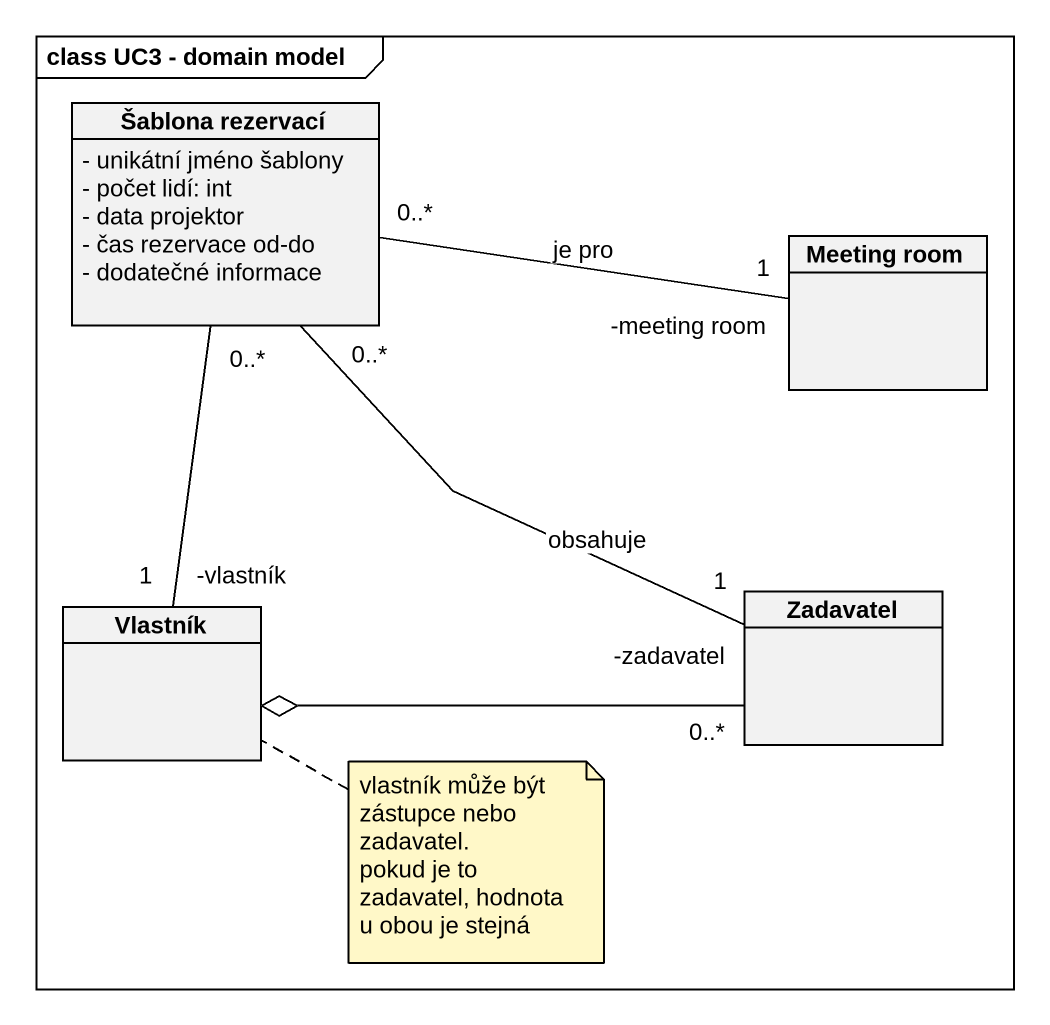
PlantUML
@startuml
mainframe class UC3 - domain model
hide circle
hide empty members
skinparam classAttributeIconSize 0
class "Šablona rezervací" as Šablona_rezervací {
  - unikátní jméno šablony
  - počet lidí: int
  - data projektor
  - čas rezervace od-do
  - dodatečné informace
}
class "Meeting room" as Meeting_room
class Vlastník
class Zadavatel
Šablona_rezervací "0..*" -right- "-meeting room\n1" Meeting_room : je pro
Šablona_rezervací "0..*" -- "-vlastník\n1" Vlastník
Šablona_rezervací "0..*" -- "-zadavatel\n1" Zadavatel : obsahuje
Zadavatel "0..*" -left-o Vlastník
note right of Vlastník
  vlastník může být zástupce nebo zadavatel.
  pokud je to zadavatel, hodnota u obou je stejná
end note
@enduml
